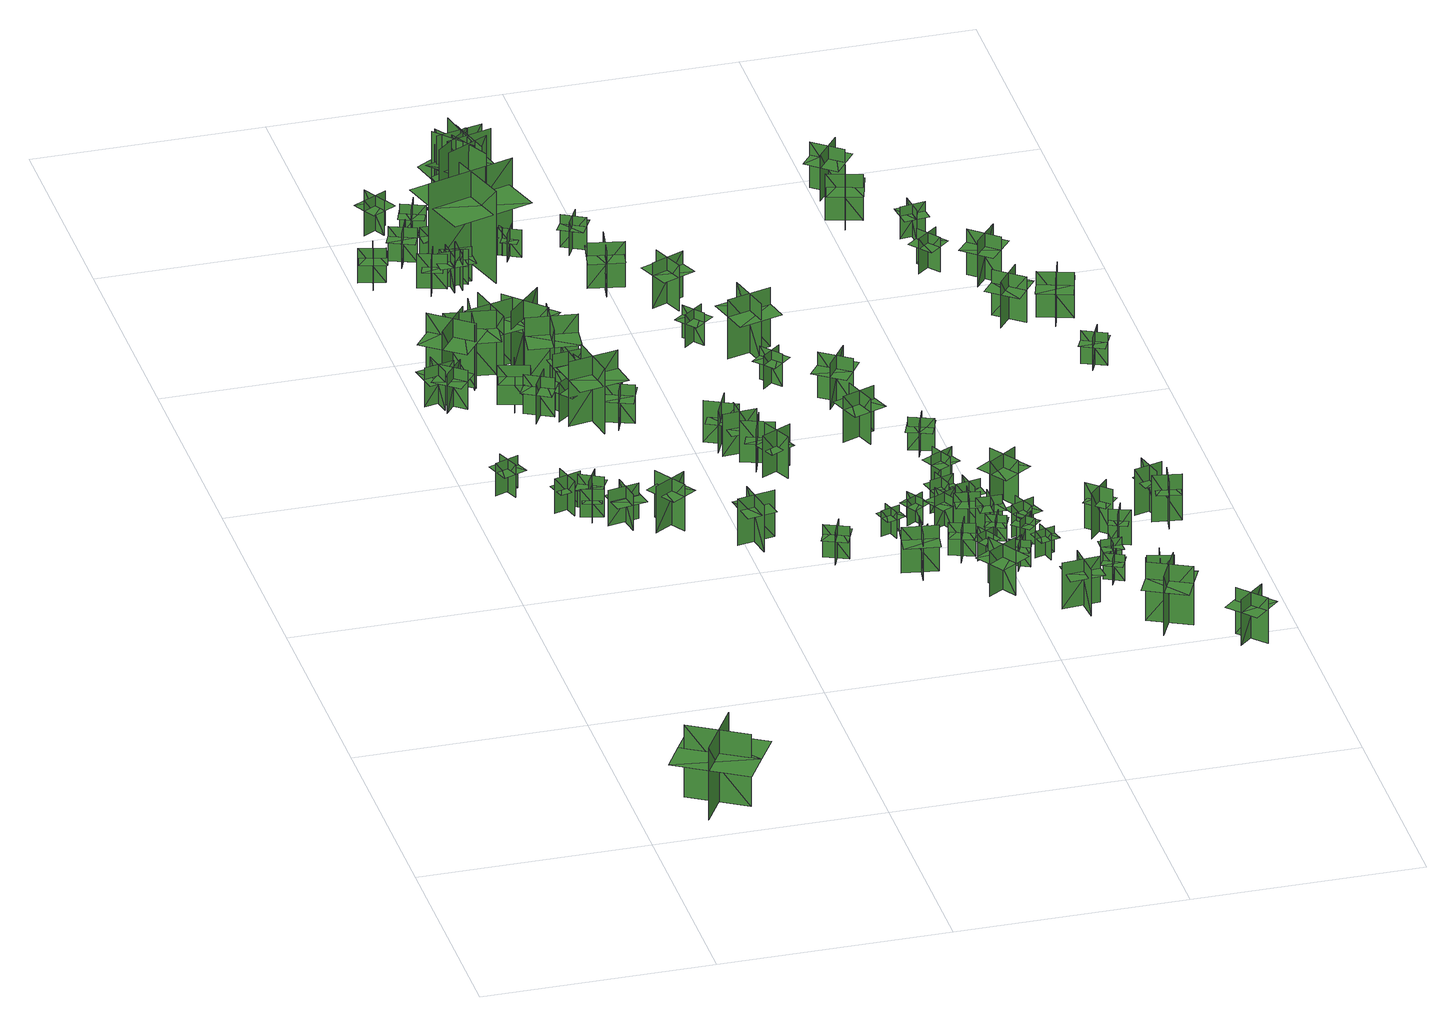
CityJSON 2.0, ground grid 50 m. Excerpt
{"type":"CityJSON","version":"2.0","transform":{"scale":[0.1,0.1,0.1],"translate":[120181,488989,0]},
"CityObjects":{
"tree1":{"type":"SolitaryVegetationObject","geometry":[{"type":"MultiSurface","lod":"1","boundaries":[[[0,1,2]],[[0,2,3]],[[4,5,6]],[[4,6,7]],[[8,9,10]],[[8,10,11]],[[8,11,12]],[[8,12,13]]]}]},
"tree2":{"type":"SolitaryVegetationObject","geometry":[{"type":"MultiSurface","lod":"1","boundaries":[[[14,15,16]],[[14,16,17]],[[18,19,20]],[[18,20,21]],[[22,23,24]],[[22,24,25]],[[22,25,26]],[[22,26,27]]]}]},
"tree3":{"type":"SolitaryVegetationObject","geometry":[{"type":"MultiSurface","lod":"1","boundaries":[[[28,29,30]],[[28,30,31]],[[32,33,34]],[[32,34,35]],[[36,37,38]],[[36,38,39]],[[36,39,40]],[[36,40,41]]]}]},
"tree4":{"type":"SolitaryVegetationObject","geometry":[{"type":"MultiSurface","lod":"1","boundaries":[[[42,43,44]],[[42,44,45]],[[46,47,48]],[[46,48,49]],[[50,51,52]],[[50,52,53]],[[50,53,54]],[[50,54,55]]]}]},
"tree5":{"type":"SolitaryVegetationObject","geometry":[{"type":"MultiSurface","lod":"1","boundaries":[[[56,57,58]],[[56,58,59]],[[60,61,62]],[[60,62,63]],[[64,65,66]],[[64,66,67]],[[64,67,68]],[[64,68,69]]]}]},
"tree6":{"type":"SolitaryVegetationObject","geometry":[{"type":"MultiSurface","lod":"1","boundaries":[[[70,71,72]],[[70,72,73]],[[74,75,76]],[[74,76,77]],[[78,79,80]],[[78,80,81]],[[78,81,82]],[[78,82,83]]]}]},
"tree7":{"type":"SolitaryVegetationObject","geometry":[{"type":"MultiSurface","lod":"1","boundaries":[[[84,85,86]],[[84,86,87]],[[88,89,90]],[[88,90,91]],[[92,93,94]],[[92,94,95]],[[92,95,96]],[[92,96,97]]]}]},
"tree8":{"type":"SolitaryVegetationObject","geometry":[{"type":"MultiSurface","lod":"1","boundaries":[[[98,99,100]],[[98,100,101]],[[102,103,104]],[[102,104,105]],[[106,107,108]],[[106,108,109]],[[106,109,110]],[[106,110,111]]]}]},
"tree9":{"type":"SolitaryVegetationObject","geometry":[{"type":"MultiSurface","lod":"1","boundaries":[[[112,113,114]],[[112,114,115]],[[116,117,118]],[[116,118,119]],[[120,121,122]],[[120,122,123]],[[120,123,124]],[[120,124,125]]]}]},
"tree10":{"type":"SolitaryVegetationObject","geometry":[{"type":"MultiSurface","lod":"1","boundaries":[[[126,127,128]],[[126,128,129]],[[130,131,132]],[[130,132,133]],[[134,135,136]],[[134,136,137]],[[134,137,138]],[[134,138,139]]]}]},
"tree11":{"type":"SolitaryVegetationObject","geometry":[{"type":"MultiSurface","lod":"1","boundaries":[[[140,141,142]],[[140,142,143]],[[144,145,146]],[[144,146,147]],[[148,149,150]],[[148,150,151]],[[148,151,152]],[[148,152,153]]]}]},
"tree12":{"type":"SolitaryVegetationObject","geometry":[{"type":"MultiSurface","lod":"1","boundaries":[[[154,155,156]],[[154,156,157]],[[158,159,160]],[[158,160,161]],[[162,163,164]],[[162,164,165]],[[162,166,167]],[[162,167,163]]]}]},
"tree13":{"type":"SolitaryVegetationObject","geometry":[{"type":"MultiSurface","lod":"1","boundaries":[[[168,169,170]],[[168,170,171]],[[172,173,174]],[[172,174,175]],[[176,177,178]],[[176,178,179]],[[176,179,180]],[[176,180,181]]]}]},
"tree14":{"type":"SolitaryVegetationObject","geometry":[{"type":"MultiSurface","lod":"1","boundaries":[[[182,183,184]],[[182,184,185]],[[186,187,188]],[[186,188,189]],[[190,191,192]],[[190,192,193]],[[190,193,194]],[[190,194,195]]]}]},
"tree15":{"type":"SolitaryVegetationObject","geometry":[{"type":"MultiSurface","lod":"1","boundaries":[[[196,197,198]],[[196,198,199]],[[200,201,202]],[[200,202,203]],[[204,205,206]],[[204,206,207]],[[204,207,208]],[[204,208,209]]]}]},
"tree16":{"type":"SolitaryVegetationObject","geometry":[{"type":"MultiSurface","lod":"1","boundaries":[[[210,211,212]],[[210,212,213]],[[214,215,216]],[[214,216,217]],[[218,219,220]],[[218,220,221]],[[218,221,222]],[[218,222,223]]]}]},
"tree17":{"type":"SolitaryVegetationObject","geometry":[{"type":"MultiSurface","lod":"1","boundaries":[[[224,225,226]],[[224,226,227]],[[228,229,230]],[[228,230,231]],[[232,233,234]],[[232,234,235]],[[232,235,236]],[[232,236,237]]]}]},
"tree18":{"type":"SolitaryVegetationObject","geometry":[{"type":"MultiSurface","lod":"1","boundaries":[[[238,239,240]],[[238,240,241]],[[242,243,244]],[[242,244,245]],[[246,247,248]],[[246,248,249]],[[246,249,250]],[[246,250,251]]]}]},
"tree19":{"type":"SolitaryVegetationObject","geometry":[{"type":"MultiSurface","lod":"1","boundaries":[[[252,253,254]],[[252,254,255]],[[256,257,258]],[[256,258,259]],[[260,261,262]],[[260,262,263]],[[260,263,264]],[[260,264,265]]]}]},
"tree20":{"type":"SolitaryVegetationObject","geometry":[{"type":"MultiSurface","lod":"1","boundaries":[[[266,267,268]],[[266,268,269]],[[270,271,272]],[[270,272,273]],[[274,275,276]],[[274,276,277]],[[274,277,278]],[[274,278,279]]]}]},
"tree21":{"type":"SolitaryVegetationObject","geometry":[{"type":"MultiSurface","lod":"1","boundaries":[[[280,281,282]],[[280,282,283]],[[284,285,286]],[[284,286,287]],[[288,289,290]],[[288,290,291]],[[288,291,292]],[[288,292,293]]]}]},
"tree22":{"type":"SolitaryVegetationObject","geometry":[{"type":"MultiSurface","lod":"1","boundaries":[[[294,295,296]],[[294,296,297]],[[298,299,300]],[[298,300,301]],[[302,303,304]],[[302,304,305]],[[302,305,306]],[[302,306,307]]]}]},
"tree23":{"type":"SolitaryVegetationObject","geometry":[{"type":"MultiSurface","lod":"1","boundaries":[[[308,309,310]],[[308,310,311]],[[312,313,314]],[[312,314,315]],[[316,317,318]],[[316,318,319]],[[316,317,320]],[[316,320,321]]]}]},
"tree24":{"type":"SolitaryVegetationObject","geometry":[{"type":"MultiSurface","lod":"1","boundaries":[[[322,323,324]],[[322,324,325]],[[326,327,328]],[[326,328,329]],[[330,331,332]],[[330,332,333]],[[330,333,334]],[[330,334,335]]]}]},
"tree25":{"type":"SolitaryVegetationObject","geometry":[{"type":"MultiSurface","lod":"1","boundaries":[[[336,337,338]],[[336,338,339]],[[340,341,342]],[[340,342,343]],[[344,345,346]],[[344,346,347]],[[344,348,349]],[[344,349,345]]]}]},
"tree26":{"type":"SolitaryVegetationObject","geometry":[{"type":"MultiSurface","lod":"1","boundaries":[[[350,351,352]],[[350,352,353]],[[354,355,356]],[[354,356,357]],[[358,359,360]],[[358,360,361]],[[358,361,362]],[[358,362,363]]]}]},
"tree27":{"type":"SolitaryVegetationObject","geometry":[{"type":"MultiSurface","lod":"1","boundaries":[[[364,365,366]],[[364,366,367]],[[368,369,370]],[[368,370,371]],[[372,373,374]],[[372,374,375]],[[372,375,376]],[[372,376,377]]]}]},
"tree28":{"type":"SolitaryVegetationObject","geometry":[{"type":"MultiSurface","lod":"1","boundaries":[[[378,379,380]],[[378,380,381]],[[382,383,384]],[[382,384,385]],[[386,387,388]],[[386,388,389]],[[386,389,390]],[[386,390,391]]]}]},
"tree29":{"type":"SolitaryVegetationObject","geometry":[{"type":"MultiSurface","lod":"1","boundaries":[[[392,393,394]],[[392,394,395]],[[396,397,398]],[[396,398,399]],[[400,401,402]],[[400,402,403]],[[400,403,404]],[[400,404,405]]]}]},
"tree30":{"type":"SolitaryVegetationObject","geometry":[{"type":"MultiSurface","lod":"1","boundaries":[[[406,407,408]],[[406,408,409]],[[410,411,412]],[[410,412,413]],[[414,415,416]],[[414,416,417]],[[414,417,418]],[[414,418,419]]]}]},
"tree31":{"type":"SolitaryVegetationObject","geometry":[{"type":"MultiSurface","lod":"1","boundaries":[[[420,421,422]],[[420,422,423]],[[424,425,426]],[[424,426,427]],[[428,429,430]],[[428,430,431]],[[428,431,432]],[[428,432,433]]]}]},
"tree32":{"type":"SolitaryVegetationObject","geometry":[{"type":"MultiSurface","lod":"1","boundaries":[[[434,435,436]],[[434,436,437]],[[438,439,440]],[[438,440,441]],[[442,443,444]],[[442,444,445]],[[442,445,446]],[[442,446,447]]]}]},
"tree33":{"type":"SolitaryVegetationObject","geometry":[{"type":"MultiSurface","lod":"1","boundaries":[[[448,449,450]],[[448,450,451]],[[452,453,454]],[[452,454,455]],[[456,457,458]],[[456,458,459]],[[456,459,460]],[[456,460,461]]]}]},
"tree34":{"type":"SolitaryVegetationObject","geometry":[{"type":"MultiSurface","lod":"1","boundaries":[[[462,463,464]],[[462,464,465]],[[466,467,468]],[[466,468,469]],[[470,471,472]],[[470,472,473]],[[470,473,474]],[[470,474,475]]]}]},
"tree35":{"type":"SolitaryVegetationObject","geometry":[{"type":"MultiSurface","lod":"1","boundaries":[[[476,477,478]],[[476,478,479]],[[480,481,482]],[[480,482,483]],[[484,485,486]],[[484,486,487]],[[484,487,488]],[[484,488,489]]]}]},
"tree36":{"type":"SolitaryVegetationObject","geometry":[{"type":"MultiSurface","lod":"1","boundaries":[[[490,491,492]],[[490,492,493]],[[494,495,496]],[[494,496,497]],[[498,499,495]],[[498,495,494]],[[500,501,491]],[[500,491,490]],[[502,503,504]],[[502,504,505]],[[506,507,508]],[[506,508,509]]]}]},
"tree37":{"type":"SolitaryVegetationObject","geometry":[{"type":"MultiSurface","lod":"1","boundaries":[[[510,511,512]],[[510,512,513]],[[514,515,516]],[[514,516,517]],[[518,519,515]],[[518,515,514]],[[520,521,511]],[[520,511,510]],[[522,523,524]],[[522,524,525]],[[526,527,528]],[[526,528,529]]]}]},
"tree38":{"type":"SolitaryVegetationObject","geometry":[{"type":"MultiSurface","lod":"1","boundaries":[[[530,531,532]],[[530,532,533]],[[534,535,536]],[[534,536,537]],[[538,539,540]],[[538,540,541]],[[538,541,542]],[[538,542,543]]]}]},
"tree39":{"type":"SolitaryVegetationObject","geometry":[{"type":"MultiSurface","lod":"1","boundaries":[[[544,545,546]],[[544,546,547]],[[548,549,550]],[[548,550,551]],[[552,553,549]],[[552,549,548]],[[554,555,545]],[[554,545,544]],[[556,557,558]],[[556,558,559]],[[560,561,562]],[[560,562,563]]]}]},
"tree40":{"type":"SolitaryVegetationObject","geometry":[{"type":"MultiSurface","lod":"1","boundaries":[[[564,565,566]],[[564,566,567]],[[568,569,570]],[[568,570,571]],[[572,573,569]],[[572,569,568]],[[574,575,565]],[[574,565,564]],[[576,577,578]],[[576,578,579]],[[580,581,582]],[[580,582,583]]]}]},
"tree41":{"type":"SolitaryVegetationObject","geometry":[{"type":"MultiSurface","lod":"1","boundaries":[[[584,585,586]],[[584,586,587]],[[588,589,590]],[[588,590,591]],[[592,593,594]],[[592,594,595]],[[592,595,596]],[[592,596,597]]]}]},
"tree42":{"type":"SolitaryVegetationObject","geometry":[{"type":"MultiSurface","lod":"1","boundaries":[[[598,599,600]],[[598,600,601]],[[602,603,604]],[[602,604,605]],[[606,607,603]],[[606,603,602]],[[608,609,599]],[[608,599,598]],[[610,611,612]],[[610,612,613]],[[614,615,616]],[[614,616,617]]]}]},
"tree43":{"type":"SolitaryVegetationObject","geometry":[{"type":"MultiSurface","lod":"1","boundaries":[[[618,619,620]],[[618,620,621]],[[622,623,624]],[[622,624,625]],[[626,627,628]],[[626,628,629]],[[626,629,630]],[[626,630,631]]]}]},
"tree44":{"type":"SolitaryVegetationObject","geometry":[{"type":"MultiSurface","lod":"1","boundaries":[[[632,633,634]],[[632,634,635]],[[636,637,638]],[[636,638,639]],[[640,641,642]],[[640,642,643]],[[640,643,644]],[[640,644,645]]]}]},
"tree45":{"type":"SolitaryVegetationObject","geometry":[{"type":"MultiSurface","lod":"1","boundaries":[[[646,647,648]],[[646,648,649]],[[650,651,652]],[[650,652,653]],[[654,655,656]],[[654,656,657]],[[654,657,658]],[[654,658,659]]]}]},
"tree46":{"type":"SolitaryVegetationObject","geometry":[{"type":"MultiSurface","lod":"1","boundaries":[[[660,661,662]],[[660,662,663]],[[664,665,666]],[[664,666,667]],[[668,669,670]],[[668,670,671]],[[668,671,672]],[[668,672,673]]]}]},
"tree47":{"type":"SolitaryVegetationObject","geometry":[{"type":"MultiSurface","lod":"1","boundaries":[[[674,675,676]],[[674,676,677]],[[678,679,680]],[[678,680,681]],[[682,683,684]],[[682,684,685]],[[682,685,686]],[[682,686,687]]]}]},
"tree48":{"type":"SolitaryVegetationObject","geometry":[{"type":"MultiSurface","lod":"1","boundaries":[[[688,689,690]],[[688,690,691]],[[692,693,694]],[[692,694,695]],[[696,697,698]],[[696,698,699]],[[696,699,700]],[[696,700,701]]]}]},
"tree49":{"type":"SolitaryVegetationObject","geometry":[{"type":"MultiSurface","lod":"1","boundaries":[[[702,703,704]],[[702,704,705]],[[706,707,708]],[[706,708,709]],[[710,711,712]],[[710,712,713]],[[710,713,714]],[[710,714,715]]]}]},
"tree50":{"type":"SolitaryVegetationObject","geometry":[{"type":"MultiSurface","lod":"1","boundaries":[[[716,717,718]],[[716,718,719]],[[720,721,722]],[[720,722,723]],[[724,725,726]],[[724,726,727]],[[724,727,728]],[[724,728,729]]]}]},
"tree51":{"type":"SolitaryVegetationObject","geometry":[{"type":"MultiSurface","lod":"1","boundaries":[[[730,731,732]],[[730,732,733]],[[734,735,736]],[[734,736,737]],[[738,739,740]],[[738,740,741]],[[738,741,742]],[[738,742,743]]]}]},
"tree52":{"type":"SolitaryVegetationObject","geometry":[{"type":"MultiSurface","lod":"1","boundaries":[[[744,745,746]],[[744,746,747]],[[748,749,750]],[[748,750,751]],[[752,753,754]],[[752,754,755]],[[752,755,756]],[[752,756,757]]]}]},
"tree53":{"type":"SolitaryVegetationObject","geometry":[{"type":"MultiSurface","lod":"1","boundaries":[[[758,759,760]],[[758,760,761]],[[762,763,764]],[[762,764,765]],[[766,767,768]],[[766,768,769]],[[766,769,770]],[[766,770,771]]]}]},
"tree54":{"type":"SolitaryVegetationObject","geometry":[{"type":"MultiSurface","lod":"1","boundaries":[[[772,773,774]],[[772,774,775]],[[776,777,778]],[[776,778,779]],[[780,781,782]],[[780,782,783]],[[780,783,784]],[[780,784,785]]]}]},
"tree55":{"type":"SolitaryVegetationObject","geometry":[{"type":"MultiSurface","lod":"1","boundaries":[[[786,787,788]],[[786,788,789]],[[790,791,792]],[[790,792,793]],[[794,795,796]],[[794,796,797]],[[794,797,798]],[[794,798,799]]]}]},
"tree56":{"type":"SolitaryVegetationObject","geometry":[{"type":"MultiSurface","lod":"1","boundaries":[[[800,801,802]],[[800,802,803]],[[804,805,806]],[[804,806,807]],[[808,809,810]],[[808,810,811]],[[808,811,812]],[[808,812,813]]]}]},
"tree57":{"type":"SolitaryVegetationObject","geometry":[{"type":"MultiSurface","lod":"1","boundaries":[[[814,815,816]],[[814,816,817]],[[818,819,820]],[[818,820,821]],[[822,823,824]],[[822,824,825]],[[822,825,826]],[[822,826,827]]]}]},
"tree58":{"type":"SolitaryVegetationObject","geometry":[{"type":"MultiSurface","lod":"1","boundaries":[[[828,829,830]],[[828,830,831]],[[832,833,834]],[[832,834,835]],[[836,837,838]],[[836,838,839]],[[836,839,840]],[[836,840,841]]]}]},
"tree59":{"type":"SolitaryVegetationObject","geometry":[{"type":"MultiSurface","lod":"1","boundaries":[[[842,843,844]],[[842,844,845]],[[846,847,848]],[[846,848,849]],[[850,851,852]],[[850,852,853]],[[850,853,854]],[[850,854,855]]]}]},
"tree60":{"type":"SolitaryVegetationObject","geometry":[{"type":"MultiSurface","lod":"1","boundaries":[[[856,857,858]],[[856,858,859]],[[860,861,862]],[[860,862,863]],[[864,865,866]],[[864,866,867]],[[864,867,868]],[[864,868,869]]]}]},
"tree61":{"type":"SolitaryVegetationObject","geometry":[{"type":"MultiSurface","lod":"1","boundaries":[[[870,871,872]],[[870,872,873]],[[874,875,876]],[[874,876,877]],[[878,879,880]],[[878,880,881]],[[878,881,882]],[[878,882,883]]]}]},
"tree62":{"type":"SolitaryVegetationObject","geometry":[{"type":"MultiSurface","lod":"1","boundaries":[[[884,885,886]],[[884,886,887]],[[888,889,890]],[[888,890,891]],[[892,893,894]],[[892,894,895]],[[892,895,896]],[[892,896,897]]]}]},
"tree63":{"type":"SolitaryVegetationObject","geometry":[{"type":"MultiSurface","lod":"1","boundaries":[[[898,899,900]],[[898,900,901]],[[902,903,904]],[[902,904,905]],[[906,907,908]],[[906,908,909]],[[906,909,910]],[[906,910,911]]]}]},
"tree64":{"type":"SolitaryVegetationObject","geometry":[{"type":"MultiSurface","lod":"1","boundaries":[[[912,913,914]],[[912,914,915]],[[916,917,918]],[[916,918,919]],[[920,921,922]],[[920,922,923]],[[920,923,924]],[[920,924,925]]]}]},
"tree65":{"type":"SolitaryVegetationObject","geometry":[{"type":"MultiSurface","lod":"1","boundaries":[[[926,927,928]],[[926,928,929]],[[930,931,932]],[[930,932,933]],[[934,935,936]],[[934,936,937]],[[934,937,938]],[[934,938,939]]]}]},
"tree66":{"type":"SolitaryVegetationObject","geometry":[{"type":"MultiSurface","lod":"1","boundaries":[[[940,941,942]],[[940,942,943]],[[944,945,946]],[[944,946,947]],[[948,949,950]],[[948,950,951]],[[948,951,952]],[[948,952,953]]]}]},
"tree67":{"type":"SolitaryVegetationObject","geometry":[{"type":"MultiSurface","lod":"1","boundaries":[[[954,955,956]],[[954,956,957]],[[958,959,960]],[[958,960,961]],[[962,963,964]],[[962,964,965]],[[962,965,966]],[[962,966,967]]]}]},
"tree68":{"type":"SolitaryVegetationObject","geometry":[{"type":"MultiSurface","lod":"1","boundaries":[[[968,969,970]],[[968,970,971]],[[972,973,974]],[[972,974,975]],[[976,977,978]],[[976,978,979]],[[976,980,981]],[[976,981,977]]]}]},
"tree69":{"type":"SolitaryVegetationObject","geometry":[{"type":"MultiSurface","lod":"1","boundaries":[[[982,983,984]],[[982,984,985]],[[986,987,988]],[[986,988,989]],[[990,991,992]],[[990,992,993]],[[990,993,994]],[[990,994,995]]]}]},
"tree70":{"type":"SolitaryVegetationObject","geometry":[{"type":"MultiSurface","lod":"1","boundaries":[[[996,997,998]],[[996,998,999]],[[1000,1001,1002]],[[1000,1002,1003]],[[1004,1005,1006]],[[1004,1006,1007]],[[1004,1007,1008]],[[1004,1008,1009]]]}]},
"tree71":{"type":"SolitaryVegetationObject","geometry":[{"type":"MultiSurface","lod":"1","boundaries":[[[1010,1011,1012]],[[1010,1012,1013]],[[1014,1015,1016]],[[1014,1016,1017]],[[1018,1019,1020]],[[1018,1020,1021]],[[1018,1021,1022]],[[1018,1022,1023]]]}]},
"tree72":{"type":"SolitaryVegetationObject","geometry":[{"type":"MultiSurface","lod":"1","boundaries":[[[1024,1025,1026]],[[1024,1026,1027]],[[1028,1029,1030]],[[1028,1030,1031]],[[1032,1033,1034]],[[1032,1034,1035]],[[1032,1035,1036]],[[1032,1036,1037]]]}]},
"tree73":{"type":"SolitaryVegetationObject","geometry":[{"type":"MultiSurface","lod":"1","boundaries":[[[1038,1039,1040]],[[1038,1040,1041]],[[1042,1043,1044]],[[1042,1044,1045]],[[1046,1047,1048]],[[1046,1048,1049]],[[1046,1049,1050]],[[1046,1050,1051]]]}]},
"tree74":{"type":"SolitaryVegetationObject","geometry":[{"type":"MultiSurface","lod":"1","boundaries":[[[1052,1053,1054]],[[1052,1054,1055]],[[1056,1057,1058]],[[1056,1058,1059]],[[1060,1061,1062]],[[1060,1062,1063]],[[1060,1063,1064]],[[1060,1064,1065]]]}]},
"tree75":{"type":"SolitaryVegetationObject","geometry":[{"type":"MultiSurface","lod":"1","boundaries":[[[1066,1067,1068]],[[1066,1068,1069]],[[1070,1071,1072]],[[1070,1072,1073]],[[1074,1075,1076]],[[1074,1076,1077]],[[1074,1077,1078]],[[1074,1078,1079]]]}]},
"tree76":{"type":"SolitaryVegetationObject","geometry":[{"type":"MultiSurface","lod":"1","boundaries":[[[1080,1081,1082]],[[1080,1082,1083]],[[1084,1085,1086]],[[1084,1086,1087]],[[1088,1089,1090]],[[1088,1090,1091]],[[1088,1091,1092]],[[1088,1092,1093]]]}]},
"tree77":{"type":"SolitaryVegetationObject","geometry":[{"type":"MultiSurface","lod":"1","boundaries":[[[1094,1095,1096]],[[1094,1096,1097]],[[1098,1099,1100]],[[1098,1100,1101]],[[1102,1103,1104]],[[1102,1104,1105]],[[1102,1105,1106]],[[1102,1106,1107]]]}]},
"tree78":{"type":"SolitaryVegetationObject","geometry":[{"type":"MultiSurface","lod":"1","boundaries":[[[1108,1109,1110]],[[1108,1110,1111]],[[1112,1113,1114]],[[1112,1114,1115]],[[1116,1117,1118]],[[1116,1118,1119]],[[1116,1119,1120]],[[1116,1120,1121]]]}]},
"tree79":{"type":"SolitaryVegetationObject","geometry":[{"type":"MultiSurface","lod":"1","boundaries":[[[1122,1123,1124]],[[1122,1124,1125]],[[1126,1127,1128]],[[1126,1128,1129]],[[1130,1131,1132]],[[1130,1132,1133]],[[1130,1133,1134]],[[1130,1134,1135]]]}]},
"tree80":{"type":"SolitaryVegetationObject","geometry":[{"type":"MultiSurface","lod":"1","boundaries":[[[1136,1137,1138]],[[1136,1138,1139]],[[1140,1141,1142]],[[1140,1142,1143]],[[1144,1145,1146]],[[1144,1146,1147]],[[1144,1147,1148]],[[1144,1148,1149]]]}]},
"tree81":{"type":"SolitaryVegetationObject","geometry":[{"type":"MultiSurface","lod":"1","boundaries":[[[1150,1151,1152]],[[1150,1152,1153]],[[1154,1155,1156]],[[1154,1156,1157]],[[1158,1159,1160]],[[1158,1160,1161]],[[1158,1161,1162]],[[1158,1162,1163]]]}]},
"tree82":{"type":"SolitaryVegetationObject","geometry":[{"type":"MultiSurface","lod":"1","boundaries":[[[1164,1165,1166]],[[1164,1166,1167]],[[1168,1169,1170]],[[1168,1170,1171]],[[1172,1173,1174]],[[1172,1174,1175]],[[1172,1175,1176]],[[1172,1176,1177]]]}]},
"tree83":{"type":"SolitaryVegetationObject","geometry":[{"type":"MultiSurface","lod":"1","boundaries":[[[1178,1179,1180]],[[1178,1180,1181]],[[1182,1183,1184]],[[1182,1184,1185]],[[1186,1187,1188]],[[1186,1188,1189]],[[1186,1189,1190]],[[1186,1190,1191]]]}]},
"tree84":{"type":"SolitaryVegetationObject","geometry":[{"type":"MultiSurface","lod":"1","boundaries":[[[1192,1193,1194]],[[1192,1194,1195]],[[1196,1197,1198]],[[1196,1198,1199]],[[1200,1201,1202]],[[1200,1202,1203]],[[1200,1203,1204]],[[1200,1204,1205]]]}]},
"tree85":{"type":"SolitaryVegetationObject","geometry":[{"type":"MultiSurface","lod":"1","boundaries":[[[1206,1207,1208]],[[1206,1208,1209]],[[1210,1211,1212]],[[1210,1212,1213]],[[1214,1215,1216]],[[1214,1216,1217]],[[1214,1217,1218]],[[1214,1218,1219]]]}]},
"tree86":{"type":"SolitaryVegetationObject","geometry":[{"type":"MultiSurface","lod":"1","boundaries":[[[1220,1221,1222]],[[1220,1222,1223]],[[1224,1225,1226]],[[1224,1226,1227]],[[1228,1229,1230]],[[1228,1230,1231]],[[1228,1231,1232]],[[1228,1232,1233]]]}]},
"tree87":{"type":"SolitaryVegetationObject","geometry":[{"type":"MultiSurface","lod":"1","boundaries":[[[1234,1235,1236]],[[1234,1236,1237]],[[1238,1239,1240]],[[1238,1240,1241]],[[1242,1243,1244]],[[1242,1244,1245]],[[1242,1245,1246]],[[1242,1246,1247]]]}]},
"tree88":{"type":"SolitaryVegetationObject","geometry":[{"type":"MultiSurface","lod":"1","boundaries":[[[1248,1249,1250]],[[1248,1250,1251]],[[1252,1253,1254]],[[1252,1254,1255]],[[1256,1257,1258]],[[1256,1258,1259]],[[1256,1259,1260]],[[1256,1260,1261]]]}]},
"tree89":{"type":"SolitaryVegetationObject","geometry":[{"type":"MultiSurface","lod":"1","boundaries":[[[1262,1263,1264]],[[1262,1264,1265]],[[1266,1267,1268]],[[1266,1268,1269]],[[1270,1271,1272]],[[1270,1272,1273]],[[1270,1273,1274]],[[1270,1274,1275]]]}]},
"tree90":{"type":"SolitaryVegetationObject","geometry":[{"type":"MultiSurface","lod":"1","boundaries":[[[1276,1277,1278]],[[1276,1278,1279]],[[1280,1281,1282]],[[1280,1282,1283]],[[1284,1285,1286]],[[1284,1286,1287]],[[1284,1287,1288]],[[1284,1288,1289]]]}]},
"tree91":{"type":"SolitaryVegetationObject","geometry":[{"type":"MultiSurface","lod":"1","boundaries":[[[1290,1291,1292]],[[1290,1292,1293]],[[1294,1295,1296]],[[1294,1296,1297]],[[1298,1299,1300]],[[1298,1300,1301]],[[1298,1301,1302]],[[1298,1302,1303]]]}]},
"tree92":{"type":"SolitaryVegetationObject","geometry":[{"type":"MultiSurface","lod":"1","boundaries":[[[1304,1305,1306]],[[1304,1306,1307]],[[1308,1309,1310]],[[1308,1310,1311]],[[1312,1313,1314]],[[1312,1314,1315]],[[1312,1315,1316]],[[1312,1316,1317]]]}]},
"tree93":{"type":"SolitaryVegetationObject","geometry":[{"type":"MultiSurface","lod":"1","boundaries":[[[1318,1319,1320]],[[1318,1320,1321]],[[1322,1323,1324]],[[1322,1324,1325]],[[1326,1327,1328]],[[1326,1328,1329]],[[1326,1329,1330]],[[1326,1330,1331]]]}]},
"tree94":{"type":"SolitaryVegetationObject","geometry":[{"type":"MultiSurface","lod":"1","boundaries":[[[1332,1333,1334]],[[1332,1334,1335]],[[1336,1337,1338]],[[1336,1338,1339]],[[1340,1341,1342]],[[1340,1342,1343]],[[1340,1343,1344]],[[1340,1344,1345]]]}]}
},
"vertices":[
[208,172,16],[208,172,186],[132,46,186],[132,46,16],[230,76,16],[230,76,186],[108,148,186],[108,148,16],[249,64,131],[287,128,131],[135,218,131],[97,155,131],[60,92,131],[211,1,131],
[110,1447,11],[58,1428,11],[58,1428,88],[110,1447,88],[76,1463,11],[96,1411,11],[96,1411,88],[76,1463,88],[76,1463,66],[51,1453,66],[70,1401,66],[96,1411,66],[122,1421,66],[102,1472,66],
[213,1342,13],[154,1325,13],[154,1325,95],[213,1342,95],[175,1363,13],[191,1304,13],[191,1304,95],[175,1363,95],[177,1356,64],[152,1349,64],[164,1308,64],[188,1314,64],[213,1321,64],[201,1363,64],
[12,1812,11],[77,1826,11],[77,1826,103],[12,1812,103],[49,1788,11],[35,1853,11],[35,1853,103],[49,1788,103],[49,1788,77],[81,1795,77],[67,1860,77],[35,1853,77],[2,1845,77],[16,1781,77],
[50,1774,12],[91,1826,12],[91,1826,104],[50,1774,104],[94,1778,12],[42,1820,12],[42,1820,104],[94,1778,104],[94,1778,78],[115,1804,78],[63,1846,78],[42,1820,78],[21,1794,78],[73,1752,78],
[247,1281,15],[200,1294,15],[200,1294,80],[247,1281,80],[230,1311,15],[217,1264,15],[217,1264,80],[230,1311,80],[229,1306,55],[209,1311,55],[200,1278,55],[219,1272,55],[239,1267,55],[248,1300,55],
[220,1302,13],[246,1351,13],[246,1351,90],[220,1302,90],[256,1313,13],[207,1339,13],[207,1339,90],[256,1313,90],[256,1313,68],[269,1337,68],[220,1363,68],[207,1339,68],[194,1314,68],[243,1288,68],
[242,1230,24],[309,1242,24],[309,1242,108],[242,1230,108],[286,1200,24],[275,1266,24],[275,1266,108],[286,1200,108],[247,1226,81],[253,1196,81],[319,1208,81],[313,1239,81],[308,1269,81],[242,1257,81],
[134,1858,10],[46,1925,10],[46,1925,164],[134,1858,164],[125,1931,10],[58,1843,10],[58,1843,164],[125,1931,164],[125,1931,121],[81,1965,121],[14,1877,121],[58,1843,121],[102,1810,121],[169,1898,121],
[188,1902,10],[79,1917,10],[79,1917,163],[188,1902,163],[144,1961,10],[129,1852,10],[129,1852,163],[144,1961,163],[144,1961,120],[89,1969,120],[74,1859,120],[129,1852,120],[184,1844,120],[199,1954,120],
[222,1765,12],[157,1782,12],[157,1782,104],[222,1765,104],[199,1804,12],[183,1739,12],[183,1739,104],[199,1804,104],[199,1804,78],[167,1812,78],[150,1748,78],[183,1739,78],[215,1731,78],[232,1795,78],
[349,1263,10],[393,1193,10],[393,1193,120],[349,1263,120],[335,1199,10],[405,1243,10],[405,1243,120],[335,1199,120],[353,1257,91],[393,1193,91],[421,1210,91],[380,1274,91],[325,1239,91],[365,1175,91],
[71,2325,6],[14,2339,6],[14,2339,88],[71,2325,88],[51,2359,6],[37,2301,6],[37,2301,88],[51,2359,88],[51,2359,65],[23,2366,65],[8,2309,65],[37,2301,65],[65,2294,65],[80,2351,65],
[258,1705,10],[200,1736,10],[200,1736,102],[258,1705,102],[246,1747,10],[214,1689,10],[214,1689,102],[246,1747,102],[246,1747,77],[216,1763,77],[185,1705,77],[214,1689,77],[243,1673,77],[275,1732,77],
[232,1940,9],[125,1914,9],[125,1914,163],[232,1940,163],[170,1979,9],[196,1872,9],[196,1872,163],[170,1979,163],[170,1979,120],[116,1966,120],[142,1858,120],[196,1872,120],[250,1885,120],[223,1992,120],
[309,1681,10],[268,1733,10],[268,1733,102],[309,1681,102],[314,1725,10],[262,1684,10],[262,1684,102],[314,1725,102],[314,1725,76],[294,1751,76],[242,1710,76],[262,1684,76],[283,1658,76],[335,1699,76],
[215,1962,8],[294,1885,8],[294,1885,162],[215,1962,162],[216,1889,8],[292,1968,8],[292,1968,162],[216,1888,162],[216,1888,119],[256,1850,119],[332,1930,119],[292,1968,119],[253,2007,119],[176,1927,119],
[319,1725,8],[339,1616,8],[339,1616,161],[319,1725,161],[276,1664,8],[385,1684,8],[385,1684,161],[276,1664,161],[276,1664,118],[286,1610,118],[395,1630,118],[385,1684,118],[375,1739,118],[266,1718,118],
[144,2246,7],[163,2305,7],[163,2305,89],[144,2246,89],[183,2266,7],[124,2286,7],[124,2286,89],[183,2266,89],[176,2268,58],[184,2292,58],[143,2306,58],[135,2282,58],[127,2258,58],[168,2244,58],
[114,2363,11],[136,2418,11],[136,2418,93],[114,2363,93],[150,2378,11],[95,2400,11],[95,2400,93],[150,2378,93],[150,2378,70],[161,2406,70],[106,2427,70],[95,2400,70],[84,2373,70],[139,2351,70],
[253,1880,12],[287,1915,12],[287,1915,77],[253,1880,77],[288,1881,12],[252,1915,12],[252,1915,77],[288,1881,77],[284,1885,52],[298,1899,52],[273,1923,52],[259,1909,52],[245,1894,52],[270,1870,52],
[293,1900,9],[280,1790,9],[280,1790,163],[293,1900,163],[235,1855,9],[345,1842,9],[345,1842,163],[235,1855,163],[235,1855,120],[228,1800,120],[338,1787,120],[345,1842,120],[351,1897,120],[241,1910,120],
[278,1793,11],[348,1802,11],[348,1802,105],[278,1793,105],[316,1764,11],[307,1834,11],[307,1834,105],[316,1764,105],[278,1791,74],[348,1800,74],[344,1835,74],[274,1826,74],[352,1771,74],[282,1763,74],
[344,1726,11],[320,1788,11],[320,1788,103],[344,1726,103],[362,1767,11],[301,1743,11],[301,1743,103],[362,1767,103],[362,1767,77],[350,1798,77],[289,1774,77],[301,1743,77],[313,1712,77],[375,1736,77],
[529,1075,6],[514,1157,6],[514,1157,116],[529,1075,116],[566,1129,6],[484,1114,6],[484,1114,116],[566,1129,116],[528,1082,88],[514,1157,88],[482,1151,88],[495,1076,88],[560,1088,88],[546,1163,88],
[116,2507,8],[88,2559,8],[88,2559,90],[116,2507,90],[128,2544,8],[76,2516,8],[76,2516,90],[128,2544,90],[128,2544,67],[114,2570,67],[62,2542,67],[76,2516,67],[90,2490,67],[142,2518,67],
[370,1620,9],[394,1682,9],[394,1682,101],[370,1620,101],[410,1638,9],[349,1662,9],[349,1662,101],[410,1638,101],[410,1638,75],[422,1669,75],[361,1693,75],[349,1662,75],[337,1631,75],[398,1607,75],
[165,2272,8],[224,2275,8],[224,2275,90],[165,2272,90],[194,2245,8],[190,2304,8],[190,2304,90],[194,2245,90],[194,2245,67],[223,2247,67],[220,2306,67],[190,2304,67],[161,2303,67],[164,2244,67],
[195,2252,8],[211,2309,8],[211,2309,90],[195,2252,90],[229,2271,8],[172,2288,8],[172,2288,90],[229,2271,90],[229,2271,67],[237,2300,67],[181,2316,67],[172,2288,67],[164,2259,67],[221,2243,67],
[240,2282,8],[181,2282,8],[181,2282,90],[240,2282,90],[212,2310,8],[212,2251,8],[212,2251,90],[212,2310,90],[212,2310,67],[182,2310,67],[183,2251,67],[212,2251,67],[242,2251,67],[241,2310,67],
[195,2391,8],[193,2442,8],[193,2442,72],[195,2391,72],[216,2414,8],[216,2414,72],[165,2413,72],[165,2413,8],[216,2414,50],[215,2441,50],[165,2440,50],[165,2413,50],[166,2385,50],[217,2387,50],
[145,2494,8],[196,2474,8],[196,2474,85],[145,2494,85],[160,2460,8],[179,2512,8],[179,2512,85],[160,2460,85],[160,2460,63],[185,2450,63],[205,2502,63],[179,2512,63],[154,2522,63],[134,2470,63],
[227,2452,7],[286,2261,7],[286,2261,224],[227,2452,224],[161,2326,7],[353,2384,7],[353,2384,224],[161,2326,224],[169,2328,164],[194,2244,164],[371,2297,164],[345,2381,164],[320,2465,164],[144,2412,164],
[688,997,9],[637,1019,9],[637,1019,86],[688,997,86],[675,1032,9],[653,981,9],[653,981,86],[675,1032,86],[675,1032,64],[649,1043,64],[627,992,64],[653,981,64],[678,970,64],[700,1021,64],
[280,2409,9],[233,2395,9],[233,2395,75],[280,2409,75],[249,2426,9],[264,2379,9],[264,2379,75],[249,2426,75],[251,2420,50],[232,2414,50],[242,2381,50],[261,2387,50],[281,2393,50],[270,2426,50],
[218,2385,61],[310,2433,61],[311,2432,256],[219,2384,256],[293,2361,61],[245,2453,61],[244,2453,256],[292,2361,256],[292,2361,10],[244,2453,10],[219,2384,10],[311,2432,10],[219,2384,156],[311,2432,156],[286,2479,175],[195,2431,175],[298,2426,187],[230,2389,187],[248,2355,197],[317,2391,197],
[210,2483,60],[278,2404,60],[277,2403,254],[209,2481,254],[204,2404,60],[282,2472,60],[282,2473,254],[204,2405,254],[204,2405,8],[282,2473,8],[209,2481,8],[277,2403,8],[209,2482,155],[277,2404,155],[317,2438,173],[249,2517,173],[268,2414,185],[216,2473,185],[187,2447,196],[238,2388,196],
[226,2494,9],[251,2530,9],[251,2530,71],[226,2494,71],[255,2499,9],[219,2524,9],[219,2524,71],[255,2499,71],[255,2499,54],[268,2517,54],[231,2542,54],[219,2524,54],[206,2506,54],[243,2481,54],
[213,2476,54],[290,2525,54],[291,2523,225],[214,2475,225],[280,2461,55],[232,2537,55],[231,2537,225],[280,2460,225],[280,2460,9],[231,2537,9],[214,2475,9],[291,2523,9],[214,2475,137],[290,2524,137],[266,2563,154],[189,2514,154],[280,2517,164],[223,2480,164],[241,2451,174],[299,2488,174],
[288,2391,60],[261,2491,60],[263,2491,255],[290,2391,255],[327,2459,60],[228,2431,60],[228,2431,255],[328,2458,255],[328,2458,9],[228,2431,9],[290,2391,9],[263,2491,9],[289,2391,155],[262,2491,155],[211,2477,174],[238,2377,174],[266,2477,186],[287,2403,186],[325,2413,196],[304,2488,196],
[574,1551,7],[543,1484,7],[543,1484,105],[574,1551,105],[525,1533,7],[592,1502,7],[592,1502,105],[525,1533,105],[533,1530,68],[520,1502,68],[567,1480,68],[580,1508,68],[593,1535,68],[546,1557,68],
[256,2525,60],[279,2424,60],[277,2423,254],[255,2524,254],[214,2459,60],[315,2481,60],[315,2482,254],[214,2460,254],[214,2460,8],[315,2482,8],[255,2524,8],[277,2423,8],[255,2524,155],[278,2423,155],[330,2435,173],[307,2536,173],[275,2437,185],[257,2513,185],[219,2504,196],[237,2428,196],
[297,2398,9],[308,2441,9],[308,2441,71],[297,2398,71],[322,2413,9],[279,2424,9],[279,2424,71],[322,2413,71],[322,2413,54],[328,2434,54],[285,2445,54],[279,2424,54],[274,2402,54],[317,2392,54],
[582,1509,6],[587,1435,6],[587,1435,105],[582,1509,105],[548,1469,6],[622,1474,6],[622,1474,105],[548,1469,105],[556,1470,68],[559,1439,68],[610,1443,68],[608,1473,68],[606,1504,68],[554,1500,68],
[293,2373,10],[338,2394,10],[338,2394,76],[293,2373,76],[326,2362,10],[305,2406,10],[305,2406,76],[326,2362,76],[324,2367,51],[342,2376,51],[327,2407,51],[309,2398,51],[290,2389,51],[306,2358,51],
[597,1389,7],[622,1458,7],[622,1458,105],[597,1389,105],[644,1411,7],[575,1436,7],[575,1436,105],[644,1411,105],[637,1414,68],[647,1442,68],[598,1460,68],[588,1432,68],[577,1403,68],[626,1385,68],
[329,2334,10],[351,2377,10],[351,2377,75],[329,2334,75],[362,2344,10],[318,2367,10],[318,2367,75],[362,2344,75],[357,2347,51],[366,2365,51],[335,2381,51],[326,2363,51],[317,2345,51],[347,2329,51],
[670,1394,8],[604,1362,8],[604,1362,106],[670,1394,106],[621,1411,8],[653,1345,8],[653,1345,106],[621,1411,106],[624,1404,69],[597,1390,69],[619,1343,69],[647,1357,69],[674,1370,69],[652,1417,69],
[809,870,11],[821,946,11],[821,946,119],[809,870,119],[851,900,11],[774,911,11],[774,911,119],[851,900,119],[851,900,89],[857,938,89],[780,950,89],[774,911,89],[769,873,89],[845,862,89],
[817,1086,6],[775,1072,6],[775,1072,67],[817,1086,67],[791,1099,6],[804,1057,6],[804,1057,67],[791,1099,67],[791,1099,50],[770,1093,50],[783,1051,50],[804,1057,50],[825,1064,50],[812,1106,50],
[852,993,7],[827,957,7],[827,957,69],[852,993,69],[823,988,7],[859,963,7],[859,963,69],[823,988,69],[823,988,52],[810,970,52],[847,945,52],[859,963,52],[872,982,52],[835,1006,52],
[460,2194,6],[536,2180,6],[536,2180,114],[460,2194,114],[489,2151,6],[503,2228,6],[503,2228,114],[489,2151,114],[489,2151,84],[527,2144,84],[541,2221,84],[503,2228,84],[465,2234,84],[451,2158,84],
[484,2378,8],[458,2329,8],[458,2329,85],[484,2378,85],[449,2367,8],[498,2341,8],[498,2341,85],[449,2367,85],[449,2367,64],[436,2343,64],[484,2317,64],[498,2341,64],[511,2365,64],[462,2392,64],
[869,1096,5],[846,1134,5],[846,1134,67],[869,1096,67],[876,1124,5],[838,1101,5],[838,1101,67],[876,1124,67],[876,1124,50],[865,1143,50],[827,1120,50],[838,1101,50],[850,1082,50],[888,1105,50],
[630,1913,5],[595,1956,5],[595,1956,81],[630,1913,81],[634,1950,5],[591,1915,5],[591,1915,81],[634,1950,81],[634,1950,60],[617,1971,60],[574,1936,60],[591,1915,60],[609,1893,60],[652,1928,60],
[976,764,10],[935,830,10],[935,830,117],[976,764,117],[988,815,10],[923,774,10],[923,774,117],[988,815,117],[988,815,87],[968,847,87],[902,806,87],[923,774,87],[943,741,87],[1009,782,87],
[940,945,6],[888,965,6],[888,965,83],[940,945,83],[925,979,6],[905,927,6],[905,927,83],[925,979,83],[925,979,61],[899,989,61],[880,937,61],[905,927,61],[931,918,61],[951,969,61],
[588,2129,6],[617,2057,6],[617,2057,114],[588,2129,114],[567,2082,6],[639,2111,6],[639,2111,114],[567,2082,114],[567,2082,84],[582,2046,84],[654,2075,84],[639,2111,84],[625,2146,84],[553,2117,84],
[887,1067,8],[936,1093,8],[936,1093,85],[887,1067,85],[922,1056,8],[897,1105,8],[897,1105,85],[922,1056,85],[922,1056,64],[947,1069,64],[921,1118,64],[897,1105,64],[872,1092,64],[898,1043,64],
[737,1701,11],[701,1743,11],[701,1743,88],[737,1701,88],[740,1738,11],[698,1702,11],[698,1702,88],[740,1738,88],[740,1738,67],[721,1759,67],[680,1722,67],[698,1702,67],[716,1681,67],[758,1717,67],
[970,917,8],[947,955,8],[947,955,70],[970,917,70],[977,945,8],[939,923,8],[939,923,70],[977,945,70],[977,945,52],[966,964,52],[928,942,52],[939,923,52],[950,904,52],[988,926,52],
[914,1167,7],[929,1114,7],[929,1114,84],[914,1167,84],[896,1135,7],[949,1150,7],[949,1150,84],[896,1135,84],[896,1135,62],[903,1109,62],[957,1123,62],[949,1150,62],[942,1176,62],[889,1162,62],
[725,1818,3],[699,1915,3],[699,1915,142],[725,1818,142],[759,1876,3],[663,1850,3],[663,1850,142],[759,1876,142],[759,1876,103],[745,1924,103],[649,1898,103],[663,1850,103],[676,1802,103],[772,1828,103],
[982,1063,9],[928,1071,9],[928,1071,86],[982,1063,86],[961,1092,9],[952,1038,9],[952,1038,86],[961,1092,86],[961,1092,65],[933,1097,65],[925,1042,65],[952,1038,65],[980,1034,65],[988,1088,65],
[871,1483,8],[799,1456,8],[799,1456,116],[871,1483,116],[825,1505,8],[851,1432,8],[851,1432,116],[825,1505,116],[825,1505,85],[788,1492,85],[815,1419,85],[851,1432,85],[888,1446,85],[861,1518,85],
[1037,875,6],[996,893,6],[996,893,68],[1037,875,68],[1026,903,6],[1008,863,6],[1008,863,68],[1026,903,68],[1026,903,51],[1006,912,51],[988,871,51],[1008,863,51],[1028,854,51],[1046,894,51],
[1015,978,11],[974,995,11],[974,995,72],[1015,978,72],[1004,1006,11],[987,965,11],[987,965,72],[1004,1006,72],[1004,1006,55],[984,1014,55],[966,973,55],[987,965,55],[1007,956,55],[1024,997,55],
[1052,683,12],[1134,690,12],[1134,690,121],[1052,683,121],[1101,641,12],[1095,724,12],[1095,724,121],[1101,641,121],[1059,684,93],[1134,690,93],[1132,722,93],[1056,717,93],[1061,651,93],[1136,657,93],
[976,1085,8],[964,1139,8],[964,1139,85],[976,1085,85],[996,1116,8],[942,1105,8],[942,1105,85],[996,1116,85],[996,1116,64],[990,1143,64],[936,1132,64],[942,1105,64],[948,1077,64],[1002,1089,64],
[1022,1041,8],[967,1042,8],[967,1042,85],[1022,1041,85],[997,1068,8],[996,1012,8],[996,1012,85],[997,1068,85],[997,1068,64],[969,1068,64],[968,1013,64],[996,1012,64],[1024,1012,64],[1025,1067,64],
[809,1594,6],[854,1658,6],[854,1658,114],[809,1594,114],[860,1603,6],[797,1647,6],[797,1647,114],[860,1603,114],[860,1603,83],[882,1635,83],[819,1679,83],[797,1647,83],[774,1615,83],[838,1571,83],
[936,1267,7],[960,1217,7],[960,1217,84],[936,1267,84],[924,1232,7],[974,1256,7],[974,1256,84],[924,1232,84],[924,1232,62],[935,1207,62],[985,1231,62],[974,1256,62],[962,1281,62],[912,1257,62],
[1038,987,8],[1069,956,8],[1069,956,69],[1038,987,69],[1038,957,8],[1069,989,8],[1069,989,69],[1038,957,69],[1038,957,52],[1054,942,52],[1085,974,52],[1069,989,52],[1053,1005,52],[1022,973,52],
[1098,916,8],[1055,904,8],[1055,904,70],[1098,916,70],[1072,931,8],[1084,888,8],[1084,888,70],[1072,931,70],[1072,931,53],[1051,925,53],[1063,882,53],[1084,888,53],[1105,894,53],[1093,937,53],
[919,1396,6],[971,1376,6],[971,1376,83],[919,1396,83],[934,1362,6],[954,1413,6],[954,1413,83],[934,1362,83],[934,1362,62],[960,1352,62],[980,1403,62],[954,1413,62],[928,1423,62],[908,1372,62],
[1082,1019,6],[1031,998,6],[1031,998,83],[1082,1019,83],[1048,1034,6],[1069,983,6],[1069,983,83],[1048,1034,83],[1048,1034,62],[1023,1023,62],[1044,972,62],[1069,983,62],[1095,993,62],[1074,1044,62],
[1084,1171,6],[1020,1127,6],[1020,1127,114],[1084,1171,114],[1034,1181,6],[1077,1117,6],[1077,1117,114],[1034,1181,114],[1034,1181,83],[1002,1159,83],[1045,1095,83],[1077,1117,83],[1109,1139,83],[1065,1203,83],
[1178,757,8],[1197,797,8],[1197,797,69],[1178,757,69],[1206,767,8],[1166,786,8],[1166,786,69],[1206,767,69],[1206,767,52],[1215,787,52],[1175,806,52],[1166,786,52],[1156,766,52],[1197,747,52],
[1268,618,11],[1224,529,11],[1224,529,149],[1268,618,149],[1205,597,11],[1294,553,11],[1294,553,149],[1205,597,149],[1205,597,110],[1183,553,110],[1272,508,110],[1294,553,110],[1316,597,110],[1227,642,110],
[1196,857,8],[1195,813,8],[1195,813,70],[1196,857,70],[1175,837,8],[1219,836,8],[1219,836,70],[1175,837,70],[1175,837,53],[1174,815,53],[1219,814,53],[1219,836,53],[1219,858,53],[1175,859,53],
[1242,725,9],[1296,712,9],[1296,712,86],[1242,725,86],[1261,693,9],[1274,747,9],[1274,747,86],[1261,693,86],[1261,693,64],[1288,687,64],[1301,741,64],[1274,747,64],[1247,753,64],[1234,700,64],
[1231,951,8],[1184,993,8],[1184,993,116],[1231,951,116],[1229,993,8],[1229,993,116],[1186,946,116],[1186,946,8],[1227,991,81],[1207,1009,81],[1173,971,81],[1193,954,81],[1212,936,81],[1247,973,81],
[1213,920,8],[1257,903,8],[1257,903,90],[1213,920,90],[1225,891,8],[1225,891,90],[1243,936,90],[1243,936,8],[1226,892,64],[1245,885,64],[1259,921,64],[1240,928,64],[1221,936,64],[1207,900,64],
[1369,503,8],[1422,446,8],[1422,446,116],[1369,503,116],[1367,452,8],[1424,504,8],[1424,504,116],[1367,452,116],[1367,452,86],[1393,423,86],[1450,476,86],[1424,504,86],[1398,533,86],[1341,480,86],
[1337,997,7],[1320,1058,7],[1320,1058,116],[1337,997,116],[1357,1033,7],[1357,1033,116],[1296,1017,116],[1296,1017,7],[1355,1033,81],[1348,1058,81],[1299,1045,81],[1306,1019,81],[1313,994,81],[1362,1007,81],
[1384,972,8],[1322,982,8],[1322,982,117],[1384,972,117],[1360,1006,8],[1360,1006,117],[1349,944,117],[1349,944,8],[1360,1004,82],[1334,1008,82],[1325,958,82],[1351,954,82],[1377,949,82],[1386,999,82],
[1074,2311,7],[1000,2333,7],[1000,2333,115],[1074,2311,115],[1049,2357,7],[1028,2282,7],[1028,2282,115],[1049,2357,115],[1049,2357,85],[1012,2367,85],[991,2293,85],[1028,2282,85],[1065,2272,85],[1087,2346,85],
[1065,2422,5],[1004,2470,5],[1004,2470,113],[1065,2422,113],[1059,2473,5],[1011,2412,5],[1011,2412,113],[1059,2473,113],[1059,2473,83],[1029,2497,83],[981,2436,83],[1011,2412,83],[1042,2388,83],[1089,2449,83],
[1172,2109,8],[1126,2071,8],[1126,2071,90],[1172,2109,90],[1133,2113,8],[1170,2067,8],[1170,2067,90],[1133,2113,90],[1133,2113,67],[1110,2094,67],[1147,2048,67],[1170,2067,67],[1193,2086,67],[1156,2131,67],
[1277,1874,10],[1229,1813,10],[1229,1813,118],[1276,1874,118],[1225,1868,10],[1286,1820,10],[1286,1820,118],[1225,1868,118],[1225,1868,87],[1201,1837,87],[1263,1790,87],[1286,1820,87],[1310,1851,87],[1249,1898,87],
[1127,2218,7],[1182,2225,7],[1182,2225,83],[1127,2218,83],[1156,2195,7],[1149,2250,7],[1149,2250,83],[1156,2195,83],[1156,2195,62],[1184,2198,62],[1177,2253,62],[1149,2250,62],[1122,2247,62],[1129,2192,62],
[1228,1989,8],[1277,2048,8],[1277,2048,116],[1228,1989,116],[1279,1993,8],[1220,2043,8],[1220,2043,116],[1279,1993,116],[1279,1993,85],[1304,2023,85],[1245,2073,85],[1220,2043,85],[1195,2013,85],[1254,1964,85],
[1365,1600,9],[1389,1650,9],[1389,1650,86],[1365,1600,86],[1400,1612,9],[1350,1635,9],[1350,1635,86],[1400,1612,86],[1400,1612,64],[1412,1637,64],[1362,1660,64],[1350,1635,64],[1338,1610,64],[1388,1587,64],
[1340,1794,8],[1363,1868,8],[1363,1868,115],[1340,1794,115],[1385,1817,8],[1312,1841,8],[1312,1841,115],[1385,1817,115],[1385,1817,85],[1397,1854,85],[1323,1878,85],[1312,1841,85],[1300,1804,85],[1374,1780,85]
]}
